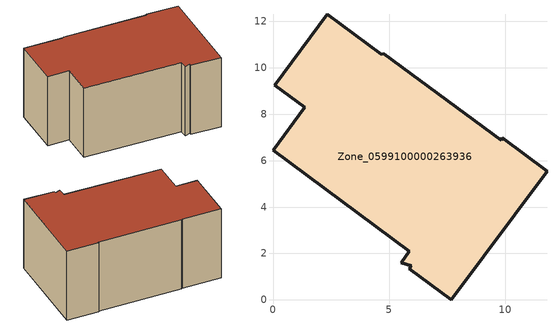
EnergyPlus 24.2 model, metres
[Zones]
Zone_0599100000263936
 floor ground (C_G): 2.33,12.3 4.66,10.57 4.77,10.6 9.82,6.88 9.87,6.97 11.79,5.53 7.68,0 5.87,1.35 5.96,1.48 5.52,1.6 5.86,2.1 0,6.45 1.37,8.29 0.07,9.25 z1.34
 wall outside (C_F): 9.82,6.88 4.77,10.6 4.66,10.57 2.33,12.3 0.07,9.25 1.37,8.29 0,6.45 5.86,2.1 5.52,1.6 5.96,1.48 5.87,1.35 7.68,0 11.79,5.53 9.87,6.97 9.82,6.88 z1.34:6.99
 roof outside (C_R): 5.87,1.35 7.68,0 11.79,5.53 9.87,6.97 9.82,6.88 4.77,10.6 4.66,10.57 2.33,12.3 0.07,9.25 1.37,8.29 0,6.45 5.86,2.1 5.52,1.6 5.96,1.48 z6.99
[BUILDING]
Pand.0599100000263936: North Axis=0; Terrain=City; Loads Convergence Tolerance Value=0.04; Temperature Convergence Tolerance Value=0.4; Solar Distribution=FullExterior; Maximum Number of Warmup Days=25; Minimum Number of Warmup Days=1
[Site:Location]
Rotterdam.The.Hague.AP_ZH_NLD Design_Conditions: Latitude=51.96; Longitude=4.45; Time Zone=1; Elevation=-4.5
[SITE:GROUNDTEMPERATURE:BUILDINGSURFACE]
18, 18, 18, 18, 18, 18, 18, 18, 18, 18, 18, 18
[MATERIAL] Thermal Absorptance=0.9; Solar Absorptance=0.7; Visible Absorptance=0.7
Name | Roughness | Thickness | Conductivity | Density | Specific Heat
G.TC.1965-1974 | MediumSmooth | 0.15 | 0.882353 | 540 | 1210
F.TC.1965-1974 | Rough | 0.3 | 0.697674 | 1920 | 840
R.TC.1965-1974 | MediumRough | 0.2 | 0.232558 | 1500 | 1000
[CONSTRUCTION]
C_G: G.TC.1965-1974
C_F: F.TC.1965-1974
C_R: R.TC.1965-1974
[ZONE]
Zone_0599100000263936: Type=1; Multiplier=1; Ceiling Height=Autocalculate; Volume=Autocalculate; Floor Area=autocalculate; Part of Total Floor Area=Yes
[ZONEINFILTRATION:DESIGNFLOWRATE]
Infil_Zone_0599100000263936: Zone or ZoneList or Space or SpaceList=Zone_0599100000263936; Schedule=AlwaysOn; Design Flow Rate Calculation Method=Flow/Area; Flow Rate per Floor Area=0.003; Constant Term Coefficient=1; Temperature Term Coefficient=0; Velocity Term Coefficient=0; Velocity Squared Term Coefficient=0
[HVACTEMPLATE:ZONE:IDEALLOADSAIRSYSTEM]
Zone_0599100000263936: Maximum Heating Supply Air Temperature=50; Minimum Cooling Supply Air Temperature=13; Maximum Heating Supply Air Humidity Ratio=0.0156; Minimum Cooling Supply Air Humidity Ratio=0.0077; Heating Limit=NoLimit; Cooling Limit=NoLimit; Dehumidification Control Type=ConstantSensibleHeatRatio; Cooling Sensible Heat Ratio=0.7; Dehumidification Setpoint=60; Humidification Control Type=None; Humidification Setpoint=30; Outdoor Air Method=None; Outdoor Air Flow Rate per Person=0.00944; Outdoor Air Flow Rate per Zone Floor Area=0; Outdoor Air Flow Rate per Zone=0; Demand Controlled Ventilation Type=None; Outdoor Air Economizer Type=NoEconomizer; Heat Recovery Type=None; Sensible Heat Recovery Effectiveness=0.7; Latent Heat Recovery Effectiveness=0.65
[ZONECONTROL:THERMOSTAT]
ThermostatControl_Zone_0599100000263936: Zone or ZoneList=Zone_0599100000263936; Control Type Schedule=DualSetpointControlType; Control 1=Thermostat_Zone_0599100000263936; Temperature Difference Between Cutout And Setpoint=0
[THERMOSTATSETPOINT:DUALSETPOINT]
Thermostat_Zone_0599100000263936: Heating Setpoint Temperature Schedule=HeatingSetpoint_Zone_0599100000263936; Cooling Setpoint Temperature Schedule=CoolingSetpoint_Zone_0599100000263936
[SCHEDULE:COMPACT]
HeatingSetpoint_Zone_0599100000263936: Through: 12/31, For: AllDays, Until: 24:00, 21
CoolingSetpoint_Zone_0599100000263936: Through: 12/31, For: AllDays, Until: 24:00, 24
DualSetpointControlType: Through: 12/31, For: AllDays, Until: 24:00, 4
AlwaysOn: Through: 12/31, For: AllDays, Until: 24:00, 1
